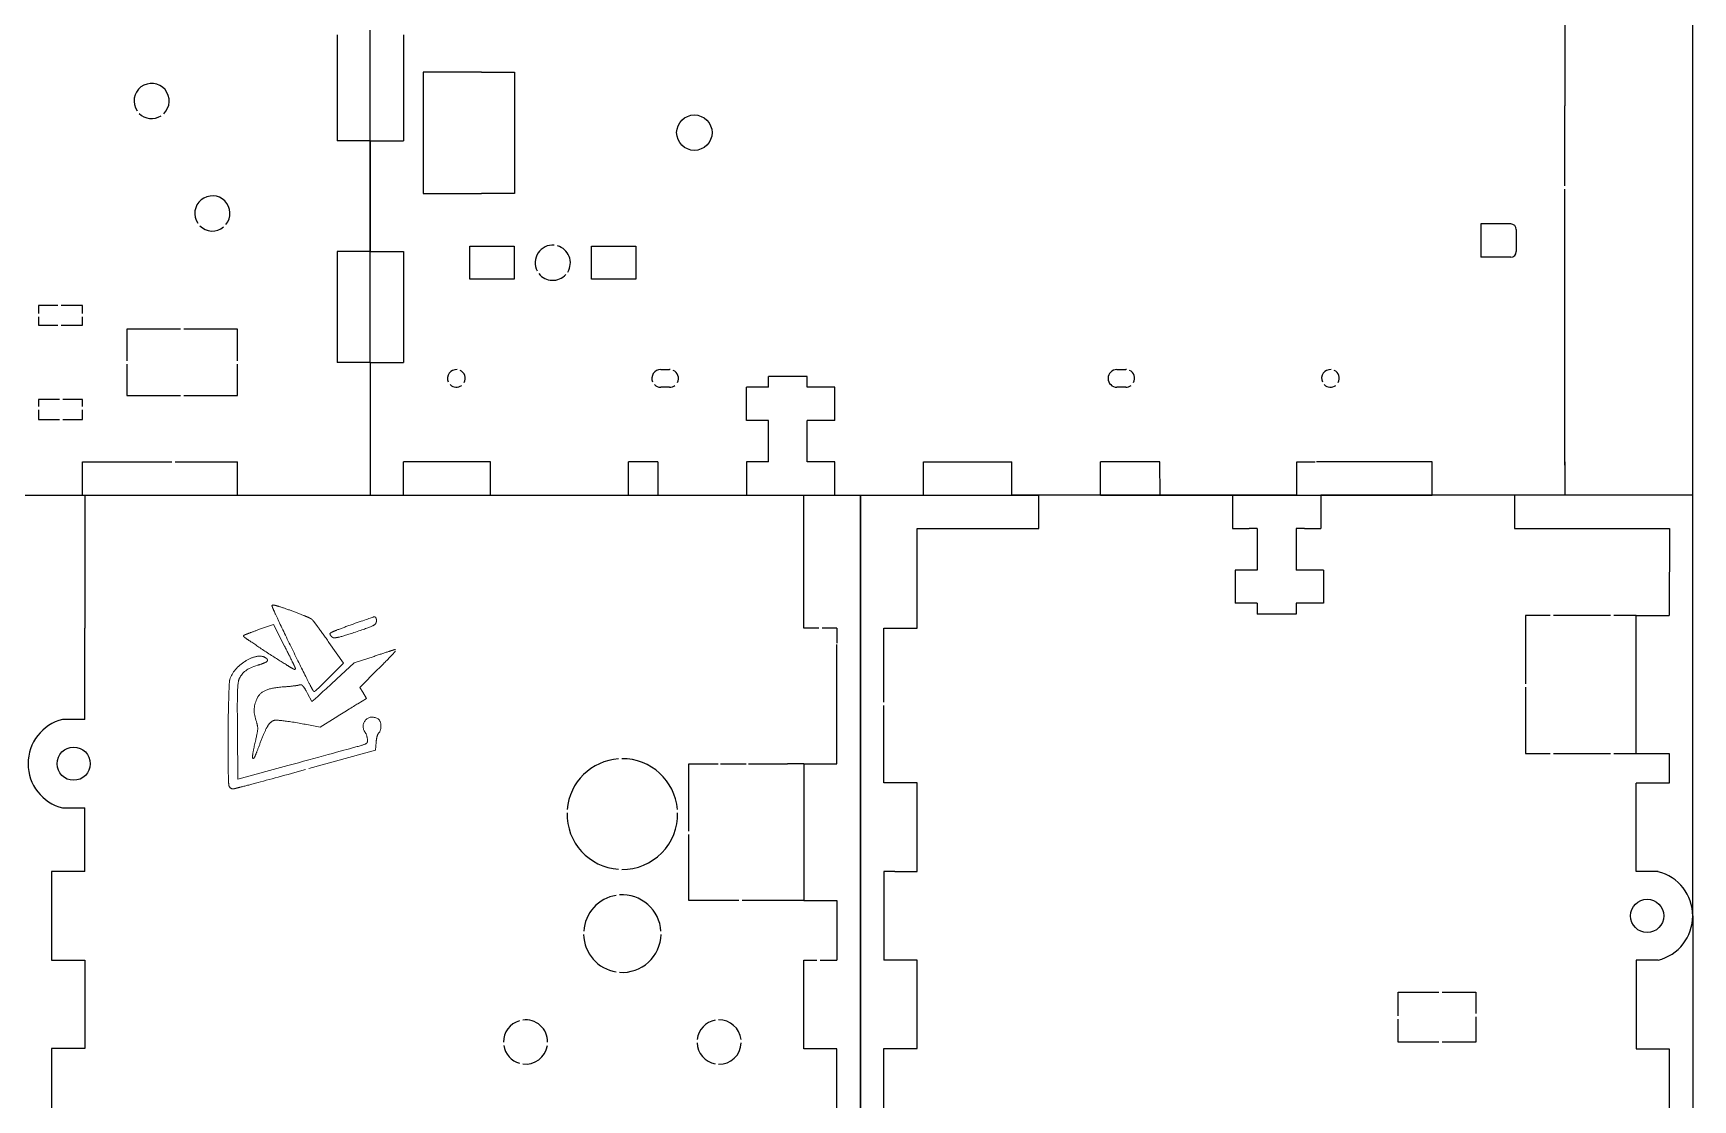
# Model space of a CAD drawing. Header units: centimetres. Extents: x 2209.6 to 2271.7, y 2362.7 to 2417.2.
# Drawn here: x 2256.65 to 2271.65, y 2396.36 to 2406 of the extents above; entities that cross this region are included whole.
import ezdxf

# ---------------------------------------------------------------- set-up
doc = ezdxf.new("R2010")
doc.units = ezdxf.units.CM
doc.linetypes.add('PHANTOM2', pattern=[1.25, 0.625, -0.125, 0.125, -0.125, 0.125, -0.125])
doc.layers.add('grabado-tenue', color=7, linetype='PHANTOM2', lineweight=0, true_color=0xc8b188)

msp = doc.modelspace()

# ---------------------------------------------------------------- linework, layer by layer
for p, q in [((2271.652, 2401.823), (2271.652, 2417.224)), ((2259.696, 2405.024), (2259.696, 2406.024)), ((2259.696, 2404.024), (2259.696, 2405.024)), ((2259.696, 2403.024), (2259.696, 2404.024)), ((2260.782, 2401.824), (2260.782, 2402.124)), ((2262.03, 2401.824), (2262.03, 2402.124)), ((2262.296, 2402.124), (2262.296, 2401.824)), ((2263.096, 2402.124), (2263.096, 2401.824)), ((2266.835, 2402.124), (2266.296, 2402.124)), ((2266.836, 2401.824), (2266.835, 2402.124)), ((2268.071, 2401.824), (2268.071, 2402.124)), ((2268.071, 2402.124), (2268.189, 2402.124)), ((2268.189, 2402.124), (2268.239, 2402.124)), ((2269.296, 2402.124), (2268.249, 2402.124)), ((2269.296, 2401.824), (2269.296, 2402.124)), ((2248.896, 2401.824), (2258.496, 2401.824)), ((2256.602, 2401.824), (2257.115, 2401.824)), ((2257.115, 2401.824), (2263.615, 2401.823)), ((2259.696, 2401.824), (2265.496, 2401.824)), ((2263.615, 2401.823), (2264.127, 2401.823)), ((2264.127, 2401.823), (2264.127, 2394.823)), ((2264.127, 2393.449), (2264.127, 2401.823)), ((2264.127, 2401.823), (2265.685, 2401.823)), ((2265.685, 2401.823), (2265.74, 2401.823)), ((2266.84, 2401.823), (2265.74, 2401.823)), ((2266.296, 2401.824), (2266.836, 2401.824)), ((2268.071, 2401.824), (2266.836, 2401.824)), ((2266.84, 2401.823), (2267.49, 2401.823)), ((2267.49, 2401.823), (2267.49, 2401.523)), ((2267.49, 2401.823), (2268.29, 2401.823)), ((2268.071, 2401.824), (2269.296, 2401.824)), ((2268.94, 2401.823), (2268.29, 2401.823)), ((2268.29, 2401.823), (2268.29, 2401.523)), ((2270.04, 2401.823), (2268.94, 2401.823)), ((2269.736, 2401.824), (2269.296, 2401.824)), ((2271.652, 2401.823), (2270.04, 2401.823)), ((2271.652, 2398.023), (2271.652, 2401.823)), ((2267.715, 2401.523), (2267.64, 2401.523)), ((2268.14, 2401.523), (2268.065, 2401.523)), ((2271.139, 2400.737), (2271.439, 2400.737)), ((2271.139, 2399.489), (2271.139, 2400.737)), ((2257.115, 2399.798), (2257.115, 2400.624)), ((2263.915, 2400.623), (2263.915, 2400.488)), ((2271.139, 2399.489), (2271.439, 2399.489)), ((2262.862, 2399.398), (2263.095, 2399.398)), ((2263.115, 2399.398), (2263.468, 2399.398)), ((2263.616, 2399.398), (2263.468, 2399.398)), ((2263.615, 2399.398), (2263.615, 2398.162)), ((2263.616, 2399.398), (2263.915, 2399.398)), ((2271.439, 2399.223), (2271.139, 2399.223)), ((2271.139, 2398.423), (2271.139, 2399.223)), ((2257.115, 2398.424), (2257.115, 2398.998)), ((2264.339, 2398.424), (2264.339, 2397.624)), ((2264.439, 2398.424), (2264.339, 2398.424)), ((2271.339, 2398.423), (2271.139, 2398.423)), ((2263.615, 2398.162), (2263.915, 2398.162)), ((2263.915, 2398.162), (2263.915, 2397.623)), ((2271.652, 2398.023), (2271.652, 2391.783)), ((2264.439, 2397.624), (2264.339, 2397.624))]:
    msp.add_line(p, q)
at = {"color": 1}
for p, q in [((2270.496, 2406.343), (2270.496, 2405.34)), ((2260.176, 2405.644), (2260.176, 2404.55)), ((2260.701, 2405.644), (2261.001, 2405.644)), ((2261.001, 2405.644), (2261.001, 2404.55)), ((2261.001, 2404.55), (2260.701, 2404.55)), ((2262.322, 2402.959), (2262.402, 2402.959)), ((2266.446, 2402.959), (2266.526, 2402.959)), ((2262.402, 2402.799), (2262.322, 2402.799)), ((2266.526, 2402.799), (2266.446, 2402.799)), ((2262.576, 2399.398), (2262.842, 2399.398))]:
    msp.add_line(p, q, dxfattribs=at)
at = {"color": 7, "linetype": 'Continuous', "lineweight": 25}
for p, q in [((2259.396, 2405.982), (2259.396, 2405.024)), ((2259.996, 2405.982), (2259.996, 2405.024)), ((2259.696, 2405.024), (2259.396, 2405.024)), ((2259.696, 2405.024), (2259.696, 2404.024)), ((2259.696, 2405.024), (2259.996, 2405.024)), ((2259.696, 2404.024), (2259.396, 2404.024)), ((2259.396, 2404.024), (2259.396, 2403.024)), ((2259.696, 2404.024), (2259.996, 2404.024)), ((2259.996, 2404.024), (2259.996, 2403.024)), ((2270.496, 2402.898), (2270.496, 2403.714)), ((2270.496, 2402.868), (2270.496, 2403.684)), ((2259.696, 2403.024), (2259.396, 2403.024)), ((2259.696, 2403.024), (2259.696, 2401.824)), ((2259.696, 2403.024), (2259.996, 2403.024)), ((2263.096, 2402.499), (2263.096, 2402.799)), ((2263.297, 2402.799), (2263.096, 2402.799)), ((2263.297, 2402.799), (2263.297, 2402.897)), ((2263.647, 2402.897), (2263.297, 2402.897)), ((2263.647, 2402.799), (2263.647, 2402.897)), ((2263.896, 2402.799), (2263.647, 2402.799)), ((2263.896, 2402.499), (2263.896, 2402.799)), ((2270.496, 2402.354), (2270.496, 2402.868)), ((2270.496, 2402.324), (2270.496, 2402.838)), ((2263.297, 2402.499), (2263.096, 2402.499)), ((2263.297, 2402.124), (2263.297, 2402.499)), ((2263.647, 2402.124), (2263.647, 2402.499)), ((2263.896, 2402.499), (2263.647, 2402.499)), ((2270.496, 2402.124), (2270.496, 2402.324)), ((2270.496, 2402.094), (2270.496, 2402.294)), ((2257.096, 2402.124), (2257.902, 2402.124)), ((2257.096, 2401.824), (2257.096, 2402.124)), ((2257.932, 2402.124), (2258.496, 2402.124)), ((2258.496, 2401.824), (2258.496, 2402.124)), ((2259.996, 2401.824), (2259.996, 2402.124)), ((2260.782, 2402.124), (2259.996, 2402.124)), ((2262.296, 2402.124), (2262.03, 2402.124)), ((2263.297, 2402.124), (2263.096, 2402.124)), ((2263.896, 2402.124), (2263.647, 2402.124)), ((2263.896, 2401.824), (2263.896, 2402.124)), ((2264.696, 2401.824), (2264.696, 2402.124)), ((2264.696, 2402.124), (2265.496, 2402.124)), ((2265.496, 2401.824), (2265.496, 2402.124)), ((2266.296, 2401.824), (2266.296, 2402.124)), ((2270.496, 2402.124), (2270.496, 2401.824)), ((2257.115, 2401.824), (2257.115, 2400.624)), ((2258.496, 2401.824), (2259.696, 2401.824)), ((2263.615, 2400.623), (2263.615, 2401.823)), ((2265.821, 2401.824), (2265.496, 2401.824)), ((2265.74, 2401.523), (2265.74, 2401.823)), ((2266.296, 2401.824), (2265.851, 2401.824)), ((2270.08, 2401.824), (2269.736, 2401.824)), ((2270.04, 2401.823), (2270.04, 2401.523)), ((2270.496, 2401.824), (2270.11, 2401.824)), ((2264.639, 2400.624), (2264.64, 2401.524)), ((2264.64, 2401.523), (2265.74, 2401.523)), ((2267.49, 2401.523), (2267.64, 2401.523)), ((2267.715, 2401.523), (2267.715, 2401.148)), ((2268.065, 2401.523), (2268.065, 2401.148)), ((2268.14, 2401.523), (2268.29, 2401.523)), ((2270.04, 2401.523), (2271.44, 2401.523)), ((2271.44, 2401.523), (2271.439, 2400.737)), ((2267.514, 2401.148), (2267.514, 2400.848)), ((2267.715, 2401.148), (2267.514, 2401.148)), ((2268.314, 2401.148), (2268.065, 2401.148)), ((2268.314, 2401.148), (2268.314, 2400.848)), ((2267.715, 2400.848), (2267.514, 2400.848)), ((2267.715, 2400.848), (2267.715, 2400.75)), ((2268.314, 2400.848), (2268.065, 2400.848)), ((2268.065, 2400.848), (2268.065, 2400.75)), ((2268.065, 2400.75), (2267.715, 2400.75)), ((2270.139, 2400.737), (2270.139, 2400.121)), ((2270.363, 2400.737), (2270.139, 2400.737)), ((2270.907, 2400.737), (2270.393, 2400.737)), ((2271.139, 2400.737), (2270.937, 2400.737)), ((2263.752, 2400.623), (2263.615, 2400.623)), ((2263.915, 2400.623), (2263.782, 2400.623)), ((2264.339, 2400.624), (2264.639, 2400.624)), ((2264.339, 2399.954), (2264.339, 2400.624)), ((2263.915, 2399.398), (2263.915, 2400.475)), ((2270.139, 2400.091), (2270.139, 2399.489)), ((2264.339, 2399.224), (2264.339, 2399.924)), ((2257.115, 2399.798), (2256.915, 2399.798)), ((2270.139, 2399.489), (2270.363, 2399.489)), ((2270.393, 2399.489), (2270.907, 2399.489)), ((2270.937, 2399.489), (2271.139, 2399.489)), ((2271.439, 2399.489), (2271.439, 2399.223)), ((2264.639, 2399.224), (2264.339, 2399.224)), ((2264.639, 2398.424), (2264.639, 2399.224)), ((2256.915, 2398.998), (2257.115, 2398.998)), ((2257.115, 2398.424), (2256.815, 2398.424)), ((2256.815, 2398.424), (2256.815, 2397.624)), ((2264.439, 2398.424), (2264.639, 2398.424)), ((2263.615, 2398.162), (2263.059, 2398.162)), ((2256.815, 2397.624), (2257.115, 2397.624)), ((2257.115, 2397.624), (2257.115, 2396.824)), ((2263.615, 2397.623), (2263.734, 2397.623)), ((2263.615, 2396.823), (2263.615, 2397.623)), ((2263.764, 2397.623), (2263.915, 2397.623)), ((2264.639, 2397.624), (2264.439, 2397.624)), ((2264.639, 2396.824), (2264.639, 2397.624)), ((2271.139, 2397.623), (2271.139, 2396.823)), ((2271.339, 2397.623), (2271.139, 2397.623)), ((2256.815, 2396.824), (2256.814, 2396.024)), ((2257.115, 2396.824), (2256.815, 2396.824)), ((2263.915, 2396.823), (2263.615, 2396.823)), ((2263.914, 2396.023), (2263.915, 2396.823)), ((2264.339, 2396.824), (2264.639, 2396.824)), ((2264.339, 2396.024), (2264.339, 2396.824)), ((2271.139, 2396.823), (2271.439, 2396.823)), ((2271.439, 2396.823), (2271.439, 2396.023))]:
    msp.add_line(p, q, dxfattribs=at)
at = {"color": 1, "linetype": 'Continuous', "lineweight": 25}
for p, q in [((2260.701, 2405.644), (2260.176, 2405.644)), ((2270.496, 2404.618), (2270.496, 2405.34)), ((2270.496, 2403.714), (2270.496, 2404.588)), ((2260.176, 2404.55), (2260.701, 2404.55)), ((2269.736, 2404.274), (2269.736, 2403.974)), ((2270.006, 2404.274), (2269.736, 2404.274)), ((2270.056, 2404.224), (2270.056, 2404.024)), ((2260.596, 2404.074), (2260.996, 2404.074)), ((2260.596, 2403.774), (2260.596, 2404.074)), ((2260.996, 2404.074), (2260.996, 2403.774)), ((2261.696, 2403.774), (2261.696, 2404.074)), ((2261.696, 2404.074), (2262.096, 2404.074)), ((2262.096, 2404.074), (2262.096, 2403.774)), ((2270.006, 2403.974), (2269.736, 2403.974)), ((2260.996, 2403.774), (2260.596, 2403.774)), ((2262.096, 2403.774), (2261.696, 2403.774)), ((2256.872, 2403.539), (2256.696, 2403.539)), ((2256.696, 2403.539), (2256.696, 2403.466)), ((2257.096, 2403.539), (2256.902, 2403.539)), ((2257.096, 2403.466), (2257.096, 2403.539)), ((2256.696, 2403.436), (2256.696, 2403.359)), ((2256.696, 2403.359), (2256.872, 2403.359)), ((2256.902, 2403.359), (2257.096, 2403.359)), ((2257.096, 2403.359), (2257.096, 2403.436)), ((2257.496, 2403.324), (2257.496, 2403.039)), ((2257.981, 2403.324), (2257.496, 2403.324)), ((2258.496, 2403.324), (2258.011, 2403.324)), ((2258.496, 2403.039), (2258.496, 2403.324)), ((2257.496, 2403.009), (2257.496, 2402.724)), ((2258.496, 2402.724), (2258.496, 2403.009)), ((2256.696, 2402.689), (2256.696, 2402.624)), ((2256.888, 2402.689), (2256.696, 2402.689)), ((2257.096, 2402.689), (2256.918, 2402.689)), ((2257.096, 2402.624), (2257.096, 2402.689)), ((2257.496, 2402.724), (2257.981, 2402.724)), ((2258.011, 2402.724), (2258.496, 2402.724)), ((2256.696, 2402.594), (2256.696, 2402.509)), ((2256.696, 2402.509), (2256.888, 2402.509)), ((2256.918, 2402.509), (2257.096, 2402.509)), ((2257.096, 2402.509), (2257.096, 2402.594)), ((2262.575, 2398.788), (2262.576, 2399.398)), ((2262.575, 2398.163), (2262.575, 2398.758)), ((2263.029, 2398.162), (2262.575, 2398.163)), ((2268.989, 2397.121), (2268.989, 2397.333)), ((2268.989, 2397.333), (2269.357, 2397.333)), ((2269.387, 2397.333), (2269.689, 2397.333)), ((2269.689, 2397.333), (2269.689, 2397.14)), ((2268.989, 2396.883), (2268.989, 2397.091)), ((2269.689, 2397.11), (2269.689, 2396.883)), ((2269.357, 2396.883), (2268.989, 2396.883)), ((2269.689, 2396.883), (2269.387, 2396.883))]:
    msp.add_line(p, q, dxfattribs=at)
for centre, radius in [((2262.626, 2405.099), 0.16), ((2271.239, 2398.023), 0.15)]:
    msp.add_circle(centre, radius, dxfattribs=at)
at = {"color": 7, "linetype": 'Continuous', "lineweight": 25}
msp.add_circle((2257.015, 2399.398), 0.15, dxfattribs=at)
at = {"color": 1, "linetype": 'Continuous', "lineweight": 25}
for centre, radius, start, end in [((2257.72, 2405.385), 0.159, 313.5845, 214.0161), ((2257.72, 2405.385), 0.159, 224.5928, 302.3214), ((2258.269, 2404.369), 0.159, 320.7698, 213.7644), ((2258.269, 2404.369), 0.159, 224.3334, 309.9822), ((2270.006, 2404.224), 0.05, 0, 90), ((2261.346, 2403.924), 0.159, 84.9224, 207.7883), ((2261.346, 2403.924), 0.159, 328.0722, 74.311), ((2270.006, 2404.024), 0.05, 270, 0), ((2261.346, 2403.924), 0.159, 218.2399, 317.5522), ((2261.975, 2398.943), 0.5, 93.8603, 175.1777), ((2261.975, 2398.943), 0.5, 4.8071, 90.4196), ((2261.975, 2398.943), 0.5, 178.621, 266.1245), ((2261.975, 2398.943), 0.5, 269.5652, 1.3638), ((2261.975, 2397.863), 0.35, 98.9814, 176.4211), ((2261.975, 2397.863), 0.35, 3.5637, 94.0368), ((2261.975, 2397.863), 0.35, 181.3346, 261.0034), ((2261.975, 2397.863), 0.35, 265.948, 358.6502), ((2261.1, 2396.884), 0.2, 105.9545, 180.6329), ((2261.1, 2396.884), 0.2, 359.3519, 97.1732), ((2262.85, 2396.883), 0.2, 100.0893, 173.242), ((2262.85, 2396.883), 0.2, 6.7428, 91.4429), ((2261.1, 2396.884), 0.2, 189.2677, 254.0303), ((2261.1, 2396.884), 0.2, 262.8116, 350.7171), ((2262.85, 2396.883), 0.2, 181.8523, 259.8955), ((2262.85, 2396.883), 0.2, 268.5419, 358.1325)]:
    msp.add_arc(centre, radius, start, end, dxfattribs=at)
at = {"color": 1}
for centre, start, end in [((2260.475, 2402.879), 85.9975, 203.7607), ((2260.475, 2402.879), 332.4778, 65.1206), ((2262.322, 2402.879), 90, 203.7607), ((2262.402, 2402.879), 85.9975, 90), ((2262.402, 2402.879), 332.4778, 65.1206), ((2266.446, 2402.879), 90, 270), ((2266.526, 2402.879), 85.9975, 90), ((2266.526, 2402.879), 332.4778, 65.1206), ((2266.526, 2402.879), 332.4778, 65.1206), ((2268.376, 2402.879), 85.9975, 203.7607), ((2268.376, 2402.879), 332.4778, 65.1206), ((2260.475, 2402.879), 224.6492, 306.8663), ((2262.322, 2402.879), 224.6492, 270), ((2262.402, 2402.879), 270, 306.8663), ((2266.526, 2402.879), 270, 306.8663), ((2268.376, 2402.879), 224.6492, 306.8663)]:
    msp.add_arc(centre, 0.08, start, end, dxfattribs=at)
for centre, start, end in [((2257.015, 2399.398), 104.0286, 255.9562), ((2271.239, 2398.023), 284.0322, 75.9597)]:
    msp.add_arc(centre, 0.412, start, end)
at = {"color": 7, "linetype": 'Continuous', "lineweight": 25}
msp.add_arc((2271.339, 2398.036), 0.4, 75.51845615405011, 75.5184563810081, dxfattribs=at)
at = {"layer": 'grabado-tenue', "color": 2, "true_color": 0xf1eb1f}
for points in [[(2258.808, 2400.824), (2258.808, 2400.824)], [(2258.55, 2400.554), (2258.55, 2400.554)], [(2259.332, 2400.571), (2259.332, 2400.571)], [(2258.411, 2399.671), (2258.411, 2399.671)], [(2258.631, 2399.457), (2258.631, 2399.457)]]:
    msp.add_lwpolyline(points, close=True, dxfattribs=at)
for points in [[(2258.687, 2400.609), (2258.821, 2400.657), (2258.921, 2400.461)], [(2259.323, 2400.494), (2259.454, 2400.307), (2259.326, 2400.177)], [(2259.391, 2400.161), (2259.55, 2400.308), (2259.731, 2400.368)], [(2259.766, 2400.251), (2259.603, 2400.087), (2259.63, 2400.043), (2259.662, 2399.988), (2259.584, 2399.94)], [(2259.129, 2400.033), (2259.169, 2399.959), (2259.198, 2399.984)], [(2259.379, 2399.813), (2259.243, 2399.729), (2259.109, 2399.754)], [(2258.496, 2399.688), (2258.499, 2399.257), (2258.951, 2399.381)], [(2259.75, 2399.593), (2259.745, 2399.519), (2259.111, 2399.345)]]:
    msp.add_lwpolyline(points, dxfattribs=at)
for points in [[(2258.808, 2400.824), (2258.808, 2400.824), (2258.809, 2400.826), (2258.809, 2400.826)], [(2258.808, 2400.822), (2258.808, 2400.823), (2258.808, 2400.824), (2258.808, 2400.824)], [(2258.809, 2400.819), (2258.809, 2400.82), (2258.809, 2400.821), (2258.808, 2400.822)], [(2258.809, 2400.826), (2258.809, 2400.826), (2258.81, 2400.829), (2258.81, 2400.829)], [(2258.812, 2400.812), (2258.811, 2400.815), (2258.81, 2400.817), (2258.809, 2400.819)], [(2258.81, 2400.829), (2258.811, 2400.829), (2258.812, 2400.83), (2258.813, 2400.83)], [(2258.823, 2400.786), (2258.818, 2400.797), (2258.814, 2400.806), (2258.812, 2400.812)], [(2258.813, 2400.83), (2258.813, 2400.83), (2258.813, 2400.831), (2258.814, 2400.831)], [(2258.814, 2400.831), (2258.815, 2400.831), (2258.816, 2400.832), (2258.817, 2400.832)], [(2258.817, 2400.832), (2258.818, 2400.832), (2258.82, 2400.831), (2258.821, 2400.831)], [(2258.821, 2400.831), (2258.825, 2400.831), (2258.829, 2400.83), (2258.834, 2400.829)], [(2258.834, 2400.829), (2258.844, 2400.827), (2258.857, 2400.823), (2258.873, 2400.818)], [(2258.873, 2400.818), (2258.905, 2400.808), (2258.947, 2400.794), (2258.988, 2400.778)], [(2258.863, 2400.698), (2258.846, 2400.735), (2258.832, 2400.765), (2258.823, 2400.786)], [(2258.99, 2400.435), (2258.943, 2400.53), (2258.897, 2400.626), (2258.863, 2400.698)], [(2258.988, 2400.778), (2259.03, 2400.763), (2259.072, 2400.747), (2259.106, 2400.733)], [(2259.106, 2400.733), (2259.122, 2400.726), (2259.137, 2400.72), (2259.148, 2400.714)], [(2259.148, 2400.714), (2259.159, 2400.709), (2259.166, 2400.705), (2259.17, 2400.701)], [(2259.17, 2400.701), (2259.174, 2400.697), (2259.181, 2400.689), (2259.19, 2400.677)], [(2259.19, 2400.677), (2259.2, 2400.665), (2259.211, 2400.649), (2259.225, 2400.63)], [(2259.391, 2400.604), (2259.425, 2400.617), (2259.472, 2400.635), (2259.523, 2400.653)], [(2259.523, 2400.653), (2259.625, 2400.689), (2259.717, 2400.72), (2259.726, 2400.724)], [(2259.746, 2400.665), (2259.742, 2400.658), (2259.733, 2400.652), (2259.721, 2400.645)], [(2259.726, 2400.724), (2259.73, 2400.725), (2259.734, 2400.725), (2259.738, 2400.724)], [(2259.738, 2400.724), (2259.742, 2400.723), (2259.745, 2400.72), (2259.747, 2400.716)], [(2259.752, 2400.689), (2259.752, 2400.681), (2259.751, 2400.673), (2259.746, 2400.665)], [(2259.747, 2400.716), (2259.751, 2400.71), (2259.752, 2400.701), (2259.752, 2400.689)], [(2258.55, 2400.554), (2258.55, 2400.554), (2258.552, 2400.557), (2258.552, 2400.557)], [(2258.55, 2400.55), (2258.55, 2400.551), (2258.55, 2400.553), (2258.55, 2400.554)], [(2258.551, 2400.549), (2258.551, 2400.549), (2258.55, 2400.55), (2258.55, 2400.55)], [(2258.551, 2400.548), (2258.551, 2400.548), (2258.551, 2400.549), (2258.551, 2400.549)], [(2258.553, 2400.546), (2258.552, 2400.547), (2258.552, 2400.547), (2258.551, 2400.548)], [(2258.552, 2400.557), (2258.552, 2400.557), (2258.553, 2400.558), (2258.553, 2400.558)], [(2258.553, 2400.558), (2258.553, 2400.558), (2258.553, 2400.558), (2258.554, 2400.558)], [(2258.557, 2400.543), (2258.555, 2400.544), (2258.554, 2400.545), (2258.553, 2400.546)], [(2258.554, 2400.558), (2258.554, 2400.558), (2258.555, 2400.559), (2258.555, 2400.559)], [(2258.555, 2400.559), (2258.556, 2400.559), (2258.557, 2400.56), (2258.558, 2400.56)], [(2258.569, 2400.533), (2258.564, 2400.537), (2258.56, 2400.541), (2258.557, 2400.543)], [(2258.558, 2400.56), (2258.56, 2400.561), (2258.563, 2400.562), (2258.566, 2400.564)], [(2258.566, 2400.564), (2258.573, 2400.566), (2258.583, 2400.571), (2258.595, 2400.575)], [(2258.618, 2400.5), (2258.597, 2400.514), (2258.581, 2400.525), (2258.569, 2400.533)], [(2258.595, 2400.575), (2258.619, 2400.584), (2258.652, 2400.596), (2258.687, 2400.609)], [(2259.225, 2400.63), (2259.253, 2400.593), (2259.287, 2400.545), (2259.323, 2400.494)], [(2259.332, 2400.571), (2259.332, 2400.571), (2259.333, 2400.574), (2259.333, 2400.574)], [(2259.339, 2400.556), (2259.335, 2400.561), (2259.332, 2400.565), (2259.332, 2400.571)], [(2259.333, 2400.574), (2259.333, 2400.574), (2259.334, 2400.575), (2259.334, 2400.576)], [(2259.334, 2400.576), (2259.335, 2400.577), (2259.335, 2400.577), (2259.336, 2400.578)], [(2259.336, 2400.578), (2259.337, 2400.579), (2259.338, 2400.58), (2259.339, 2400.58)], [(2259.339, 2400.58), (2259.342, 2400.582), (2259.346, 2400.584), (2259.351, 2400.587)], [(2259.353, 2400.541), (2259.347, 2400.546), (2259.343, 2400.551), (2259.339, 2400.556)], [(2259.351, 2400.587), (2259.36, 2400.591), (2259.374, 2400.597), (2259.391, 2400.604)], [(2259.375, 2400.536), (2259.366, 2400.535), (2259.358, 2400.537), (2259.353, 2400.541)], [(2259.413, 2400.541), (2259.397, 2400.538), (2259.385, 2400.536), (2259.375, 2400.536)], [(2259.562, 2400.587), (2259.493, 2400.564), (2259.445, 2400.549), (2259.413, 2400.541)], [(2259.721, 2400.645), (2259.695, 2400.631), (2259.649, 2400.616), (2259.562, 2400.587)], [(2258.564, 2400.322), (2258.595, 2400.342), (2258.628, 2400.357), (2258.659, 2400.365)], [(2258.78, 2400.392), (2258.716, 2400.433), (2258.659, 2400.472), (2258.618, 2400.5)], [(2258.659, 2400.365), (2258.69, 2400.372), (2258.719, 2400.372), (2258.741, 2400.36)], [(2258.741, 2400.36), (2258.752, 2400.354), (2258.759, 2400.35), (2258.764, 2400.344)], [(2258.943, 2400.289), (2258.901, 2400.314), (2258.843, 2400.351), (2258.78, 2400.392)], [(2258.921, 2400.461), (2258.948, 2400.408), (2258.973, 2400.359), (2258.99, 2400.323)], [(2259.12, 2400.173), (2259.083, 2400.244), (2259.036, 2400.339), (2258.99, 2400.435)], [(2259.731, 2400.368), (2259.781, 2400.385), (2259.827, 2400.4), (2259.861, 2400.411)], [(2259.882, 2400.369), (2259.853, 2400.338), (2259.812, 2400.297), (2259.766, 2400.251)], [(2259.861, 2400.411), (2259.878, 2400.417), (2259.892, 2400.421), (2259.902, 2400.424)], [(2259.915, 2400.405), (2259.908, 2400.396), (2259.896, 2400.384), (2259.882, 2400.369)], [(2259.902, 2400.424), (2259.907, 2400.426), (2259.911, 2400.427), (2259.914, 2400.428)], [(2259.914, 2400.428), (2259.915, 2400.428), (2259.916, 2400.429), (2259.917, 2400.429)], [(2259.924, 2400.415), (2259.922, 2400.413), (2259.919, 2400.409), (2259.915, 2400.405)], [(2259.917, 2400.429), (2259.918, 2400.429), (2259.919, 2400.429), (2259.919, 2400.429)], [(2259.919, 2400.429), (2259.919, 2400.429), (2259.921, 2400.429), (2259.921, 2400.429)], [(2259.921, 2400.429), (2259.921, 2400.429), (2259.923, 2400.429), (2259.923, 2400.429)], [(2258.427, 2400.16), (2258.444, 2400.221), (2258.501, 2400.282), (2258.564, 2400.322)], [(2258.678, 2400.287), (2258.582, 2400.257), (2258.541, 2400.226), (2258.514, 2400.17)], [(2258.733, 2400.306), (2258.72, 2400.301), (2258.701, 2400.295), (2258.678, 2400.287)], [(2258.762, 2400.322), (2258.756, 2400.316), (2258.747, 2400.312), (2258.733, 2400.306)], [(2258.768, 2400.333), (2258.767, 2400.329), (2258.765, 2400.325), (2258.762, 2400.322)], [(2258.764, 2400.344), (2258.766, 2400.341), (2258.768, 2400.337), (2258.768, 2400.333)], [(2258.992, 2400.259), (2258.98, 2400.266), (2258.963, 2400.276), (2258.943, 2400.289)], [(2258.99, 2400.323), (2258.999, 2400.305), (2259.007, 2400.29), (2259.012, 2400.279)], [(2259.006, 2400.252), (2259.003, 2400.253), (2258.998, 2400.256), (2258.992, 2400.259)], [(2259.011, 2400.25), (2259.009, 2400.251), (2259.008, 2400.251), (2259.006, 2400.252)], [(2259.012, 2400.25), (2259.011, 2400.25), (2259.011, 2400.25), (2259.011, 2400.25)], [(2259.012, 2400.279), (2259.014, 2400.273), (2259.016, 2400.269), (2259.017, 2400.266)], [(2259.013, 2400.25), (2259.013, 2400.25), (2259.012, 2400.25), (2259.012, 2400.25)], [(2259.014, 2400.25), (2259.014, 2400.25), (2259.013, 2400.25), (2259.013, 2400.25)], [(2259.016, 2400.251), (2259.016, 2400.251), (2259.014, 2400.25), (2259.014, 2400.25)], [(2259.018, 2400.253), (2259.018, 2400.252), (2259.016, 2400.251), (2259.016, 2400.251)], [(2259.017, 2400.266), (2259.018, 2400.264), (2259.019, 2400.262), (2259.019, 2400.261)], [(2259.02, 2400.255), (2259.02, 2400.255), (2259.018, 2400.253), (2259.018, 2400.253)], [(2259.019, 2400.261), (2259.019, 2400.261), (2259.02, 2400.26), (2259.02, 2400.26)], [(2259.02, 2400.26), (2259.02, 2400.259), (2259.02, 2400.258), (2259.02, 2400.258)], [(2259.02, 2400.258), (2259.02, 2400.258), (2259.02, 2400.255), (2259.02, 2400.255)], [(2258.417, 2399.99), (2258.418, 2400.035), (2258.42, 2400.073), (2258.421, 2400.103)], [(2258.421, 2400.103), (2258.423, 2400.132), (2258.424, 2400.151), (2258.427, 2400.16)], [(2258.497, 2400.058), (2258.494, 2399.99), (2258.494, 2399.879), (2258.496, 2399.688)], [(2258.514, 2400.17), (2258.505, 2400.151), (2258.499, 2400.126), (2258.497, 2400.058)], [(2258.678, 2399.995), (2258.693, 2400.026), (2258.718, 2400.048), (2258.756, 2400.063)], [(2258.756, 2400.063), (2258.793, 2400.078), (2258.843, 2400.087), (2258.912, 2400.092)], [(2258.912, 2400.092), (2258.945, 2400.094), (2258.978, 2400.097), (2259.004, 2400.101)], [(2259.004, 2400.101), (2259.017, 2400.102), (2259.029, 2400.104), (2259.037, 2400.105)], [(2259.037, 2400.105), (2259.046, 2400.107), (2259.053, 2400.109), (2259.054, 2400.109)], [(2259.054, 2400.109), (2259.06, 2400.112), (2259.066, 2400.113), (2259.072, 2400.111)], [(2259.072, 2400.111), (2259.078, 2400.109), (2259.083, 2400.105), (2259.089, 2400.098)], [(2259.089, 2400.098), (2259.1, 2400.086), (2259.112, 2400.066), (2259.129, 2400.033)], [(2259.164, 2400.086), (2259.153, 2400.107), (2259.138, 2400.137), (2259.12, 2400.173)], [(2259.178, 2400.062), (2259.174, 2400.068), (2259.17, 2400.076), (2259.164, 2400.086)], [(2259.182, 2400.055), (2259.181, 2400.057), (2259.179, 2400.059), (2259.178, 2400.062)], [(2259.184, 2400.053), (2259.183, 2400.054), (2259.183, 2400.054), (2259.182, 2400.055)], [(2259.185, 2400.052), (2259.185, 2400.052), (2259.184, 2400.053), (2259.184, 2400.053)], [(2259.186, 2400.051), (2259.186, 2400.051), (2259.185, 2400.052), (2259.185, 2400.052)], [(2259.194, 2400.052), (2259.194, 2400.051), (2259.193, 2400.051), (2259.193, 2400.051)], [(2259.198, 2400.054), (2259.197, 2400.053), (2259.195, 2400.052), (2259.194, 2400.052)], [(2259.198, 2399.984), (2259.217, 2400.002), (2259.304, 2400.081), (2259.391, 2400.161)], [(2259.207, 2400.062), (2259.203, 2400.059), (2259.2, 2400.056), (2259.198, 2400.054)], [(2259.236, 2400.089), (2259.224, 2400.077), (2259.214, 2400.068), (2259.207, 2400.062)], [(2259.326, 2400.177), (2259.292, 2400.143), (2259.26, 2400.111), (2259.236, 2400.089)], [(2258.411, 2399.671), (2258.412, 2399.785), (2258.414, 2399.9), (2258.417, 2399.99)], [(2258.663, 2399.791), (2258.638, 2399.869), (2258.642, 2399.925), (2258.678, 2399.995)], [(2259.189, 2400.05), (2259.189, 2400.05), (2259.186, 2400.051), (2259.186, 2400.051)], [(2259.191, 2400.05), (2259.191, 2400.05), (2259.189, 2400.05), (2259.189, 2400.05)], [(2259.193, 2400.051), (2259.192, 2400.051), (2259.191, 2400.05), (2259.191, 2400.05)], [(2259.584, 2399.94), (2259.545, 2399.915), (2259.452, 2399.858), (2259.379, 2399.813)], [(2258.679, 2399.712), (2258.68, 2399.737), (2258.674, 2399.755), (2258.663, 2399.791)], [(2258.787, 2399.762), (2258.777, 2399.752), (2258.763, 2399.729), (2258.748, 2399.699)], [(2258.826, 2399.789), (2258.812, 2399.786), (2258.803, 2399.778), (2258.787, 2399.762)], [(2258.898, 2399.787), (2258.86, 2399.791), (2258.84, 2399.793), (2258.826, 2399.789)], [(2259.109, 2399.754), (2259.038, 2399.768), (2258.942, 2399.783), (2258.898, 2399.787)], [(2259.651, 2399.68), (2259.624, 2399.716), (2259.625, 2399.76), (2259.654, 2399.793)], [(2259.654, 2399.793), (2259.682, 2399.823), (2259.722, 2399.827), (2259.763, 2399.805)], [(2259.763, 2399.805), (2259.783, 2399.794), (2259.792, 2399.768), (2259.793, 2399.742)], [(2258.412, 2399.357), (2258.411, 2399.444), (2258.411, 2399.557), (2258.411, 2399.671)], [(2258.656, 2399.591), (2258.67, 2399.654), (2258.678, 2399.686), (2258.679, 2399.712)], [(2258.748, 2399.699), (2258.733, 2399.668), (2258.717, 2399.629), (2258.702, 2399.587)], [(2259.671, 2399.615), (2259.67, 2399.636), (2259.661, 2399.667), (2259.651, 2399.68)], [(2259.669, 2399.592), (2259.671, 2399.597), (2259.671, 2399.604), (2259.671, 2399.615)], [(2259.758, 2399.645), (2259.754, 2399.63), (2259.751, 2399.612), (2259.75, 2399.593)], [(2259.771, 2399.673), (2259.768, 2399.671), (2259.762, 2399.66), (2259.758, 2399.645)], [(2259.793, 2399.742), (2259.794, 2399.715), (2259.788, 2399.688), (2259.771, 2399.673)], [(2258.631, 2399.457), (2258.631, 2399.459), (2258.631, 2399.462), (2258.632, 2399.466)], [(2258.632, 2399.453), (2258.631, 2399.454), (2258.631, 2399.455), (2258.631, 2399.457)], [(2258.632, 2399.466), (2258.633, 2399.474), (2258.634, 2399.484), (2258.636, 2399.497)], [(2258.632, 2399.451), (2258.632, 2399.452), (2258.632, 2399.452), (2258.632, 2399.453)], [(2258.636, 2399.497), (2258.641, 2399.521), (2258.647, 2399.555), (2258.656, 2399.591)], [(2258.651, 2399.458), (2258.649, 2399.455), (2258.648, 2399.453), (2258.646, 2399.451)], [(2258.664, 2399.488), (2258.659, 2399.475), (2258.655, 2399.465), (2258.651, 2399.458)], [(2258.702, 2399.587), (2258.688, 2399.547), (2258.674, 2399.513), (2258.664, 2399.488)], [(2258.951, 2399.381), (2259.205, 2399.45), (2259.471, 2399.523), (2259.544, 2399.543)], [(2259.544, 2399.543), (2259.61, 2399.561), (2259.643, 2399.57), (2259.657, 2399.579)], [(2259.657, 2399.579), (2259.665, 2399.583), (2259.667, 2399.587), (2259.669, 2399.592)], [(2258.415, 2399.248), (2258.414, 2399.275), (2258.413, 2399.313), (2258.412, 2399.357)], [(2258.633, 2399.45), (2258.632, 2399.45), (2258.632, 2399.451), (2258.632, 2399.451)], [(2258.634, 2399.448), (2258.634, 2399.448), (2258.633, 2399.45), (2258.633, 2399.45)], [(2258.637, 2399.446), (2258.637, 2399.446), (2258.634, 2399.448), (2258.634, 2399.448)], [(2258.64, 2399.446), (2258.64, 2399.446), (2258.637, 2399.446), (2258.637, 2399.446)], [(2258.642, 2399.447), (2258.642, 2399.447), (2258.64, 2399.446), (2258.64, 2399.446)], [(2258.644, 2399.448), (2258.643, 2399.447), (2258.642, 2399.447), (2258.642, 2399.447)], [(2258.646, 2399.451), (2258.646, 2399.45), (2258.645, 2399.449), (2258.644, 2399.448)], [(2259.111, 2399.345), (2258.938, 2399.297), (2258.778, 2399.254), (2258.659, 2399.222)], [(2258.417, 2399.214), (2258.416, 2399.223), (2258.415, 2399.234), (2258.415, 2399.248)], [(2258.42, 2399.196), (2258.418, 2399.2), (2258.418, 2399.205), (2258.417, 2399.214)], [(2258.457, 2399.171), (2258.441, 2399.17), (2258.426, 2399.181), (2258.42, 2399.196)], [(2258.464, 2399.172), (2258.461, 2399.171), (2258.46, 2399.171), (2258.457, 2399.171)], [(2258.476, 2399.174), (2258.471, 2399.173), (2258.467, 2399.172), (2258.464, 2399.172)], [(2258.517, 2399.185), (2258.5, 2399.18), (2258.486, 2399.177), (2258.476, 2399.174)], [(2258.659, 2399.222), (2258.6, 2399.206), (2258.552, 2399.194), (2258.517, 2399.185)]]:
    msp.add_open_spline(points, degree=3, dxfattribs=at)

doc.saveas('drawing.dxf')
